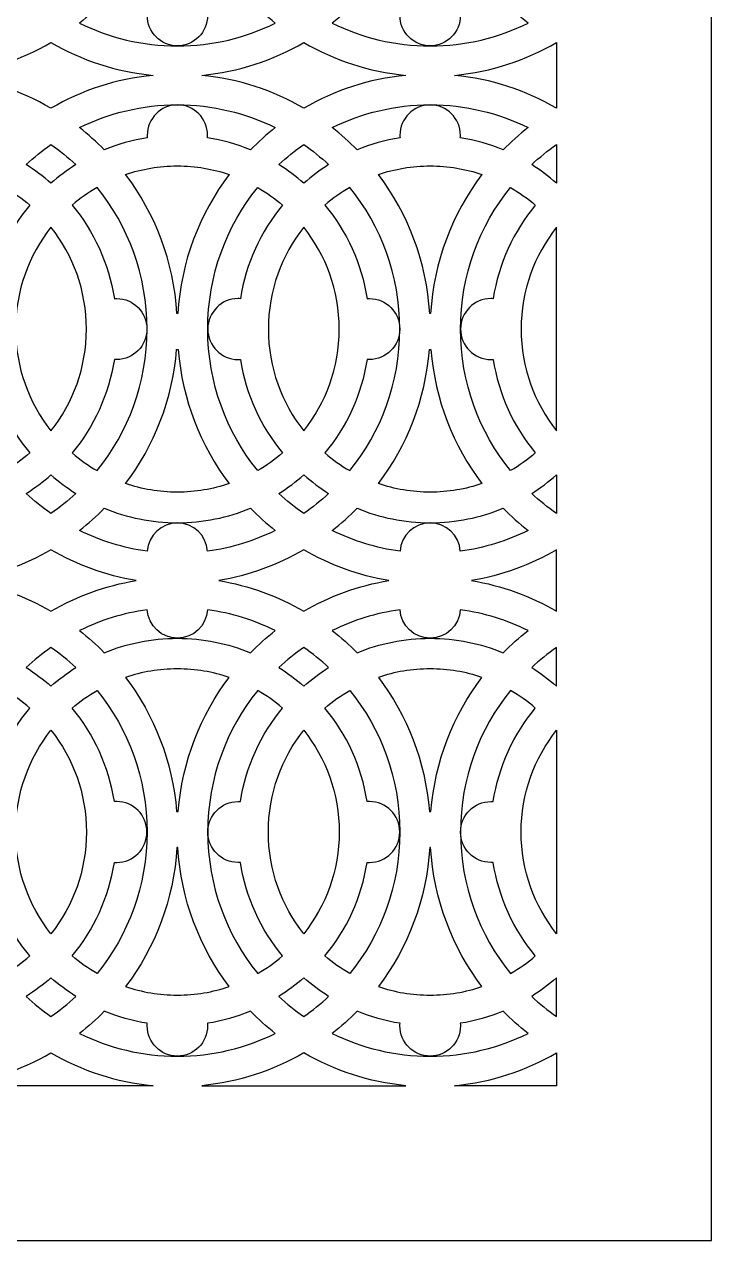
# Model space of a CAD drawing. Header units: millimetres. Extents: x -502 to 498, y -458 to 444.
# Drawn here: x 231.9 to 497.8, y -458.5 to 12.4 of the extents above; entities that cross this region are included whole.
import ezdxf

# ---------------------------------------------------------------- set-up
doc = ezdxf.new("R2010")
doc.units = ezdxf.units.MM
doc.layers.add('Plan 1', color=7, linetype='Continuous')

msp = doc.modelspace()

# ---------------------------------------------------------------- linework, layer by layer
at = {"layer": 'Plan 1', "color": 17}
for points, knots in [([(-502.22, 443.75), (-502.22, 443.75), (497.78, 443.75), (497.78, 443.75), (497.78, 443.75), (497.78, 443.75), (497.78, -458.47), (497.78, -458.47), (497.78, -458.47), (497.78, -458.47), (-502.22, -458.47), (-502.22, -458.47), (-502.22, -458.47), (-502.22, -458.47), (-502.22, 443.75), (-502.22, 443.75)], [0, 0, 0, 0, 0.2, 0.2, 0.2, 0.2, 0.4, 0.4, 0.4, 0.4, 0.6, 0.6, 0.6, 0.6, 1, 1, 1, 1]), ([(319.37, 21.48), (322.38, 18.41), (325.6, 15.53), (328.99, 12.87), (328.99, 12.87), (317.56, 7.21), (304.7, 4.02), (291.11, 4.02), (291.11, 4.02), (277.52, 4.02), (264.67, 7.21), (253.24, 12.87), (253.24, 12.87), (256.63, 15.53), (259.84, 18.41), (262.85, 21.48), (262.85, 21.48), (268.11, 19.3), (273.68, 17.7), (279.46, 16.78), (279.46, 16.78), (279.44, 16.48), (279.43, 16.17), (279.43, 15.86), (279.43, 15.86), (279.43, 9.35), (284.66, 4.07), (291.11, 4.07), (291.11, 4.07), (297.56, 4.07), (302.8, 9.35), (302.8, 15.86), (302.8, 15.86), (302.8, 16.17), (302.79, 16.48), (302.76, 16.78), (302.76, 16.78), (308.55, 17.7), (314.11, 19.3), (319.37, 21.48)], [0, 0, 0, 0, 0.090909, 0.090909, 0.090909, 0.090909, 0.181818, 0.181818, 0.181818, 0.181818, 0.272727, 0.272727, 0.272727, 0.272727, 0.363636, 0.363636, 0.363636, 0.363636, 0.454545, 0.454545, 0.454545, 0.454545, 0.545455, 0.545455, 0.545455, 0.545455, 0.636364, 0.636364, 0.636364, 0.636364, 0.727273, 0.727273, 0.727273, 0.727273, 0.818182, 0.818182, 0.818182, 0.818182, 1, 1, 1, 1]), ([(417.15, 21.48), (420.16, 18.41), (423.37, 15.53), (426.76, 12.87), (426.76, 12.87), (415.33, 7.21), (402.48, 4.02), (388.89, 4.02), (388.89, 4.02), (375.3, 4.02), (362.44, 7.21), (351.01, 12.87), (351.01, 12.87), (354.41, 15.53), (357.62, 18.41), (360.63, 21.48), (360.63, 21.48), (365.89, 19.3), (371.45, 17.7), (377.24, 16.78), (377.24, 16.78), (377.22, 16.48), (377.2, 16.17), (377.2, 15.86), (377.2, 15.86), (377.2, 9.35), (382.44, 4.07), (388.89, 4.07), (388.89, 4.07), (395.34, 4.07), (400.58, 9.35), (400.58, 15.86), (400.58, 15.86), (400.58, 16.17), (400.56, 16.48), (400.54, 16.78), (400.54, 16.78), (406.32, 17.7), (411.89, 19.3), (417.15, 21.48)], [0, 0, 0, 0, 0.090909, 0.090909, 0.090909, 0.090909, 0.181818, 0.181818, 0.181818, 0.181818, 0.272727, 0.272727, 0.272727, 0.272727, 0.363636, 0.363636, 0.363636, 0.363636, 0.454545, 0.454545, 0.454545, 0.454545, 0.545455, 0.545455, 0.545455, 0.545455, 0.636364, 0.636364, 0.636364, 0.636364, 0.727273, 0.727273, 0.727273, 0.727273, 0.818182, 0.818182, 0.818182, 0.818182, 1, 1, 1, 1]), ([(202.76, -7.36), (217.03, -8.74), (230.41, -13.22), (242.22, -20.11), (242.22, -20.11), (254.04, -13.22), (267.41, -8.74), (281.68, -7.36), (281.68, -7.36), (267.41, -5.98), (254.04, -1.51), (242.22, 5.39), (242.22, 5.39), (230.41, -1.51), (217.03, -5.98), (202.76, -7.36)], [0, 0, 0, 0, 0.2, 0.2, 0.2, 0.2, 0.4, 0.4, 0.4, 0.4, 0.6, 0.6, 0.6, 0.6, 1, 1, 1, 1]), ([(300.54, -7.36), (314.81, -8.74), (328.19, -13.22), (340, -20.11), (340, -20.11), (351.81, -13.22), (365.19, -8.74), (379.46, -7.36), (379.46, -7.36), (365.19, -5.98), (351.81, -1.51), (340, 5.39), (340, 5.39), (328.19, -1.51), (314.81, -5.98), (300.54, -7.36)], [0, 0, 0, 0, 0.2, 0.2, 0.2, 0.2, 0.4, 0.4, 0.4, 0.4, 0.6, 0.6, 0.6, 0.6, 1, 1, 1, 1]), ([(398.32, -7.36), (412.59, -8.74), (425.96, -13.22), (437.78, -20.11), (437.78, -20.11), (437.78, -20.11), (437.78, 5.39), (437.78, 5.39), (437.78, 5.39), (425.96, -1.51), (412.59, -5.98), (398.32, -7.36)], [0, 0, 0, 0, 0.25, 0.25, 0.25, 0.25, 0.5, 0.5, 0.5, 0.5, 1, 1, 1, 1]), ([(319.37, -36.21), (322.38, -33.13), (325.6, -30.25), (328.99, -27.6), (328.99, -27.6), (317.56, -21.93), (304.7, -18.75), (291.11, -18.75), (291.11, -18.75), (277.52, -18.75), (264.67, -21.93), (253.24, -27.6), (253.24, -27.6), (256.63, -30.25), (259.84, -33.13), (262.85, -36.21), (262.85, -36.21), (268.11, -34.02), (273.68, -32.43), (279.46, -31.51), (279.46, -31.51), (279.44, -31.2), (279.43, -30.9), (279.43, -30.59), (279.43, -30.59), (279.43, -24.08), (284.66, -18.8), (291.11, -18.8), (291.11, -18.8), (297.56, -18.8), (302.8, -24.08), (302.8, -30.59), (302.8, -30.59), (302.8, -30.9), (302.79, -31.2), (302.76, -31.51), (302.76, -31.51), (308.55, -32.43), (314.11, -34.02), (319.37, -36.21)], [0, 0, 0, 0, 0.090909, 0.090909, 0.090909, 0.090909, 0.181818, 0.181818, 0.181818, 0.181818, 0.272727, 0.272727, 0.272727, 0.272727, 0.363636, 0.363636, 0.363636, 0.363636, 0.454545, 0.454545, 0.454545, 0.454545, 0.545455, 0.545455, 0.545455, 0.545455, 0.636364, 0.636364, 0.636364, 0.636364, 0.727273, 0.727273, 0.727273, 0.727273, 0.818182, 0.818182, 0.818182, 0.818182, 1, 1, 1, 1]), ([(417.15, -36.21), (420.16, -33.13), (423.37, -30.25), (426.76, -27.6), (426.76, -27.6), (415.33, -21.93), (402.48, -18.75), (388.89, -18.75), (388.89, -18.75), (375.3, -18.75), (362.44, -21.93), (351.01, -27.6), (351.01, -27.6), (354.41, -30.25), (357.62, -33.13), (360.63, -36.21), (360.63, -36.21), (365.89, -34.02), (371.45, -32.43), (377.24, -31.51), (377.24, -31.51), (377.22, -31.2), (377.2, -30.9), (377.2, -30.59), (377.2, -30.59), (377.2, -24.08), (382.44, -18.8), (388.89, -18.8), (388.89, -18.8), (395.34, -18.8), (400.58, -24.08), (400.58, -30.59), (400.58, -30.59), (400.58, -30.9), (400.56, -31.2), (400.54, -31.51), (400.54, -31.51), (406.32, -32.43), (411.89, -34.02), (417.15, -36.21)], [0, 0, 0, 0, 0.090909, 0.090909, 0.090909, 0.090909, 0.181818, 0.181818, 0.181818, 0.181818, 0.272727, 0.272727, 0.272727, 0.272727, 0.363636, 0.363636, 0.363636, 0.363636, 0.454545, 0.454545, 0.454545, 0.454545, 0.545455, 0.545455, 0.545455, 0.545455, 0.636364, 0.636364, 0.636364, 0.636364, 0.727273, 0.727273, 0.727273, 0.727273, 0.818182, 0.818182, 0.818182, 0.818182, 1, 1, 1, 1]), ([(242.22, -34.13), (238.83, -36.49), (235.62, -39.1), (232.61, -41.91), (232.61, -41.91), (236.01, -44.05), (239.22, -46.46), (242.22, -49.11), (242.22, -49.11), (245.22, -46.46), (248.44, -44.05), (251.83, -41.91), (251.83, -41.91), (248.82, -39.1), (245.61, -36.49), (242.22, -34.13)], [0, 0, 0, 0, 0.2, 0.2, 0.2, 0.2, 0.4, 0.4, 0.4, 0.4, 0.6, 0.6, 0.6, 0.6, 1, 1, 1, 1]), ([(340, -34.13), (336.61, -36.49), (333.4, -39.1), (330.39, -41.91), (330.39, -41.91), (333.79, -44.05), (337, -46.46), (340, -49.11), (340, -49.11), (343, -46.46), (346.21, -44.05), (349.61, -41.91), (349.61, -41.91), (346.6, -39.1), (343.39, -36.49), (340, -34.13)], [0, 0, 0, 0, 0.2, 0.2, 0.2, 0.2, 0.4, 0.4, 0.4, 0.4, 0.6, 0.6, 0.6, 0.6, 1, 1, 1, 1]), ([(437.78, -34.13), (434.39, -36.49), (431.18, -39.1), (428.17, -41.91), (428.17, -41.91), (431.56, -44.05), (434.78, -46.46), (437.78, -49.11), (437.78, -49.11), (437.78, -49.11), (437.78, -34.13), (437.78, -34.13)], [0, 0, 0, 0, 0.25, 0.25, 0.25, 0.25, 0.5, 0.5, 0.5, 0.5, 1, 1, 1, 1]), ([(291.29, -99.6), (292.48, -79.41), (299.7, -60.85), (311.15, -45.74), (311.15, -45.74), (304.86, -43.59), (298.12, -42.43), (291.11, -42.43), (291.11, -42.43), (284.1, -42.43), (277.36, -43.59), (271.07, -45.73), (271.07, -45.73), (282.52, -60.85), (289.74, -79.41), (290.93, -99.6), (290.93, -99.6), (290.93, -99.6), (291.29, -99.6), (291.29, -99.6)], [0, 0, 0, 0, 0.166667, 0.166667, 0.166667, 0.166667, 0.333333, 0.333333, 0.333333, 0.333333, 0.5, 0.5, 0.5, 0.5, 0.666667, 0.666667, 0.666667, 0.666667, 1, 1, 1, 1]), ([(389.07, -99.6), (390.26, -79.41), (397.48, -60.85), (408.93, -45.74), (408.93, -45.74), (402.64, -43.59), (395.9, -42.43), (388.89, -42.43), (388.89, -42.43), (381.88, -42.43), (375.14, -43.59), (368.85, -45.73), (368.85, -45.73), (380.3, -60.85), (387.52, -79.41), (388.71, -99.6), (388.71, -99.6), (388.71, -99.6), (389.07, -99.6), (389.07, -99.6)], [0, 0, 0, 0, 0.166667, 0.166667, 0.166667, 0.166667, 0.333333, 0.333333, 0.333333, 0.333333, 0.5, 0.5, 0.5, 0.5, 0.666667, 0.666667, 0.666667, 0.666667, 1, 1, 1, 1]), ([(224.4, -50.75), (212.31, -65.69), (205.07, -84.78), (205.07, -105.57), (205.07, -105.57), (205.07, -126.36), (212.32, -145.44), (224.4, -160.39), (224.4, -160.39), (227.82, -158.41), (231.04, -156.11), (234.01, -153.54), (234.01, -153.54), (225.62, -143.39), (219.84, -130.97), (217.71, -117.32), (217.71, -117.32), (217.41, -117.35), (217.11, -117.36), (216.8, -117.36), (216.8, -117.36), (210.35, -117.36), (205.11, -112.08), (205.11, -105.57), (205.11, -105.57), (205.11, -99.06), (210.35, -93.78), (216.8, -93.78), (216.8, -93.78), (217.11, -93.78), (217.41, -93.79), (217.71, -93.81), (217.71, -93.81), (219.84, -80.17), (225.62, -67.74), (234.01, -57.59), (234.01, -57.59), (231.04, -55.02), (227.82, -52.72), (224.4, -50.75)], [0, 0, 0, 0, 0.090909, 0.090909, 0.090909, 0.090909, 0.181818, 0.181818, 0.181818, 0.181818, 0.272727, 0.272727, 0.272727, 0.272727, 0.363636, 0.363636, 0.363636, 0.363636, 0.454545, 0.454545, 0.454545, 0.454545, 0.545455, 0.545455, 0.545455, 0.545455, 0.636364, 0.636364, 0.636364, 0.636364, 0.727273, 0.727273, 0.727273, 0.727273, 0.818182, 0.818182, 0.818182, 0.818182, 1, 1, 1, 1]), ([(260.05, -160.39), (256.63, -158.41), (253.41, -156.11), (250.43, -153.54), (250.43, -153.54), (258.82, -143.39), (264.6, -130.97), (266.73, -117.32), (266.73, -117.32), (267.03, -117.35), (267.34, -117.36), (267.65, -117.36), (267.65, -117.36), (274.1, -117.36), (279.33, -112.08), (279.33, -105.57), (279.33, -105.57), (279.33, -99.06), (274.1, -93.78), (267.65, -93.78), (267.65, -93.78), (267.34, -93.78), (267.03, -93.79), (266.73, -93.81), (266.73, -93.81), (264.6, -80.17), (258.82, -67.75), (250.43, -57.59), (250.43, -57.59), (253.41, -55.02), (256.63, -52.73), (260.05, -50.75), (260.05, -50.75), (272.13, -65.69), (279.38, -84.78), (279.38, -105.57), (279.38, -105.57), (279.38, -126.36), (272.13, -145.44), (260.05, -160.39)], [0, 0, 0, 0, 0.090909, 0.090909, 0.090909, 0.090909, 0.181818, 0.181818, 0.181818, 0.181818, 0.272727, 0.272727, 0.272727, 0.272727, 0.363636, 0.363636, 0.363636, 0.363636, 0.454545, 0.454545, 0.454545, 0.454545, 0.545455, 0.545455, 0.545455, 0.545455, 0.636364, 0.636364, 0.636364, 0.636364, 0.727273, 0.727273, 0.727273, 0.727273, 0.818182, 0.818182, 0.818182, 0.818182, 1, 1, 1, 1]), ([(322.18, -50.75), (310.09, -65.69), (302.85, -84.78), (302.85, -105.57), (302.85, -105.57), (302.85, -126.36), (310.09, -145.44), (322.18, -160.39), (322.18, -160.39), (325.6, -158.41), (328.81, -156.11), (331.79, -153.54), (331.79, -153.54), (323.4, -143.39), (317.62, -130.97), (315.49, -117.32), (315.49, -117.32), (315.19, -117.35), (314.89, -117.36), (314.58, -117.36), (314.58, -117.36), (308.13, -117.36), (302.89, -112.08), (302.89, -105.57), (302.89, -105.57), (302.89, -99.06), (308.13, -93.78), (314.58, -93.78), (314.58, -93.78), (314.89, -93.78), (315.19, -93.79), (315.49, -93.81), (315.49, -93.81), (317.62, -80.17), (323.4, -67.74), (331.79, -57.59), (331.79, -57.59), (328.81, -55.02), (325.6, -52.72), (322.18, -50.75)], [0, 0, 0, 0, 0.090909, 0.090909, 0.090909, 0.090909, 0.181818, 0.181818, 0.181818, 0.181818, 0.272727, 0.272727, 0.272727, 0.272727, 0.363636, 0.363636, 0.363636, 0.363636, 0.454545, 0.454545, 0.454545, 0.454545, 0.545455, 0.545455, 0.545455, 0.545455, 0.636364, 0.636364, 0.636364, 0.636364, 0.727273, 0.727273, 0.727273, 0.727273, 0.818182, 0.818182, 0.818182, 0.818182, 1, 1, 1, 1]), ([(357.82, -160.39), (354.4, -158.41), (351.19, -156.11), (348.21, -153.54), (348.21, -153.54), (356.6, -143.39), (362.38, -130.97), (364.51, -117.32), (364.51, -117.32), (364.81, -117.35), (365.12, -117.36), (365.42, -117.36), (365.42, -117.36), (371.88, -117.36), (377.11, -112.08), (377.11, -105.57), (377.11, -105.57), (377.11, -99.06), (371.88, -93.78), (365.42, -93.78), (365.42, -93.78), (365.12, -93.78), (364.81, -93.79), (364.51, -93.81), (364.51, -93.81), (362.38, -80.17), (356.6, -67.75), (348.21, -57.59), (348.21, -57.59), (351.19, -55.02), (354.4, -52.73), (357.82, -50.75), (357.82, -50.75), (369.91, -65.69), (377.16, -84.78), (377.16, -105.57), (377.16, -105.57), (377.16, -126.36), (369.91, -145.44), (357.82, -160.39)], [0, 0, 0, 0, 0.090909, 0.090909, 0.090909, 0.090909, 0.181818, 0.181818, 0.181818, 0.181818, 0.272727, 0.272727, 0.272727, 0.272727, 0.363636, 0.363636, 0.363636, 0.363636, 0.454545, 0.454545, 0.454545, 0.454545, 0.545455, 0.545455, 0.545455, 0.545455, 0.636364, 0.636364, 0.636364, 0.636364, 0.727273, 0.727273, 0.727273, 0.727273, 0.818182, 0.818182, 0.818182, 0.818182, 1, 1, 1, 1]), ([(419.95, -50.75), (407.87, -65.69), (400.62, -84.78), (400.62, -105.57), (400.62, -105.57), (400.62, -126.36), (407.87, -145.44), (419.95, -160.39), (419.95, -160.39), (423.38, -158.41), (426.59, -156.11), (429.57, -153.54), (429.57, -153.54), (421.18, -143.39), (415.4, -130.97), (413.27, -117.32), (413.27, -117.32), (412.97, -117.35), (412.66, -117.36), (412.36, -117.36), (412.36, -117.36), (405.9, -117.36), (400.67, -112.08), (400.67, -105.57), (400.67, -105.57), (400.67, -99.06), (405.9, -93.78), (412.36, -93.78), (412.36, -93.78), (412.66, -93.78), (412.97, -93.79), (413.27, -93.81), (413.27, -93.81), (415.4, -80.17), (421.18, -67.74), (429.57, -57.59), (429.57, -57.59), (426.59, -55.02), (423.37, -52.72), (419.95, -50.75)], [0, 0, 0, 0, 0.090909, 0.090909, 0.090909, 0.090909, 0.181818, 0.181818, 0.181818, 0.181818, 0.272727, 0.272727, 0.272727, 0.272727, 0.363636, 0.363636, 0.363636, 0.363636, 0.454545, 0.454545, 0.454545, 0.454545, 0.545455, 0.545455, 0.545455, 0.545455, 0.636364, 0.636364, 0.636364, 0.636364, 0.727273, 0.727273, 0.727273, 0.727273, 0.818182, 0.818182, 0.818182, 0.818182, 1, 1, 1, 1]), ([(242.22, -144.98), (233.66, -134.17), (228.53, -120.47), (228.53, -105.57), (228.53, -105.57), (228.53, -90.66), (233.66, -76.96), (242.22, -66.16), (242.22, -66.16), (250.79, -76.96), (255.91, -90.66), (255.91, -105.57), (255.91, -105.57), (255.91, -120.47), (250.79, -134.17), (242.22, -144.98)], [0, 0, 0, 0, 0.2, 0.2, 0.2, 0.2, 0.4, 0.4, 0.4, 0.4, 0.6, 0.6, 0.6, 0.6, 1, 1, 1, 1]), ([(340, -144.98), (331.44, -134.17), (326.31, -120.47), (326.31, -105.57), (326.31, -105.57), (326.31, -90.66), (331.44, -76.96), (340, -66.16), (340, -66.16), (348.56, -76.96), (353.69, -90.66), (353.69, -105.57), (353.69, -105.57), (353.69, -120.47), (348.56, -134.17), (340, -144.98)], [0, 0, 0, 0, 0.2, 0.2, 0.2, 0.2, 0.4, 0.4, 0.4, 0.4, 0.6, 0.6, 0.6, 0.6, 1, 1, 1, 1]), ([(437.78, -144.98), (429.21, -134.17), (424.09, -120.47), (424.09, -105.57), (424.09, -105.57), (424.09, -90.66), (429.21, -76.96), (437.78, -66.16), (437.78, -66.16), (437.78, -66.16), (437.78, -144.98), (437.78, -144.98)], [0, 0, 0, 0, 0.25, 0.25, 0.25, 0.25, 0.5, 0.5, 0.5, 0.5, 1, 1, 1, 1]), ([(311.15, -165.4), (300.08, -150.78), (292.96, -132.94), (291.43, -113.52), (291.43, -113.52), (291.43, -113.52), (290.8, -113.52), (290.8, -113.52), (290.8, -113.52), (289.26, -132.94), (282.14, -150.78), (271.07, -165.4), (271.07, -165.4), (277.36, -167.55), (284.1, -168.71), (291.11, -168.71), (291.11, -168.71), (298.12, -168.71), (304.86, -167.55), (311.15, -165.4)], [0, 0, 0, 0, 0.166667, 0.166667, 0.166667, 0.166667, 0.333333, 0.333333, 0.333333, 0.333333, 0.5, 0.5, 0.5, 0.5, 0.666667, 0.666667, 0.666667, 0.666667, 1, 1, 1, 1]), ([(408.93, -165.4), (397.86, -150.78), (390.74, -132.94), (389.2, -113.52), (389.2, -113.52), (389.2, -113.52), (388.57, -113.52), (388.57, -113.52), (388.57, -113.52), (387.04, -132.94), (379.92, -150.78), (368.85, -165.4), (368.85, -165.4), (375.14, -167.55), (381.88, -168.71), (388.89, -168.71), (388.89, -168.71), (395.9, -168.71), (402.64, -167.55), (408.93, -165.4)], [0, 0, 0, 0, 0.166667, 0.166667, 0.166667, 0.166667, 0.333333, 0.333333, 0.333333, 0.333333, 0.5, 0.5, 0.5, 0.5, 0.666667, 0.666667, 0.666667, 0.666667, 1, 1, 1, 1]), ([(232.62, -169.22), (235.63, -172.04), (238.84, -174.65), (242.22, -177.01), (242.22, -177.01), (245.61, -174.65), (248.82, -172.04), (251.83, -169.22), (251.83, -169.22), (248.43, -167.08), (245.22, -164.67), (242.22, -162.03), (242.22, -162.03), (239.22, -164.67), (236.01, -167.08), (232.62, -169.22)], [0, 0, 0, 0, 0.2, 0.2, 0.2, 0.2, 0.4, 0.4, 0.4, 0.4, 0.6, 0.6, 0.6, 0.6, 1, 1, 1, 1]), ([(330.39, -169.22), (333.4, -172.04), (336.61, -174.64), (340, -177.01), (340, -177.01), (343.39, -174.65), (346.6, -172.04), (349.61, -169.22), (349.61, -169.22), (346.21, -167.08), (343, -164.67), (340, -162.03), (340, -162.03), (337, -164.67), (333.79, -167.08), (330.39, -169.22)], [0, 0, 0, 0, 0.2, 0.2, 0.2, 0.2, 0.4, 0.4, 0.4, 0.4, 0.6, 0.6, 0.6, 0.6, 1, 1, 1, 1]), ([(428.17, -169.22), (431.18, -172.04), (434.39, -174.65), (437.78, -177.01), (437.78, -177.01), (437.78, -177.01), (437.78, -162.03), (437.78, -162.03), (437.78, -162.03), (434.78, -164.67), (431.57, -167.08), (428.17, -169.22)], [0, 0, 0, 0, 0.25, 0.25, 0.25, 0.25, 0.5, 0.5, 0.5, 0.5, 1, 1, 1, 1]), ([(328.98, -183.54), (325.59, -180.88), (322.38, -178.01), (319.37, -174.93), (319.37, -174.93), (310.66, -178.55), (301.12, -180.55), (291.11, -180.55), (291.11, -180.55), (281.11, -180.55), (271.57, -178.55), (262.85, -174.93), (262.85, -174.93), (259.84, -178.01), (256.63, -180.88), (253.24, -183.54), (253.24, -183.54), (261.34, -187.55), (270.16, -190.32), (279.45, -191.59), (279.45, -191.59), (279.86, -185.45), (284.93, -180.6), (291.11, -180.6), (291.11, -180.6), (297.3, -180.6), (302.36, -185.45), (302.77, -191.59), (302.77, -191.59), (312.06, -190.32), (320.88, -187.55), (328.98, -183.54)], [0, 0, 0, 0, 0.111111, 0.111111, 0.111111, 0.111111, 0.222222, 0.222222, 0.222222, 0.222222, 0.333333, 0.333333, 0.333333, 0.333333, 0.444444, 0.444444, 0.444444, 0.444444, 0.555556, 0.555556, 0.555556, 0.555556, 0.666667, 0.666667, 0.666667, 0.666667, 0.777778, 0.777778, 0.777778, 0.777778, 1, 1, 1, 1]), ([(426.76, -183.54), (423.37, -180.88), (420.16, -178.01), (417.15, -174.93), (417.15, -174.93), (408.44, -178.55), (398.89, -180.55), (388.89, -180.55), (388.89, -180.55), (378.89, -180.55), (369.34, -178.55), (360.63, -174.93), (360.63, -174.93), (357.62, -178.01), (354.41, -180.88), (351.02, -183.54), (351.02, -183.54), (359.12, -187.55), (367.94, -190.32), (377.23, -191.59), (377.23, -191.59), (377.64, -185.45), (382.7, -180.6), (388.89, -180.6), (388.89, -180.6), (395.08, -180.6), (400.14, -185.45), (400.55, -191.59), (400.55, -191.59), (409.84, -190.32), (418.66, -187.55), (426.76, -183.54)], [0, 0, 0, 0, 0.111111, 0.111111, 0.111111, 0.111111, 0.222222, 0.222222, 0.222222, 0.222222, 0.333333, 0.333333, 0.333333, 0.333333, 0.444444, 0.444444, 0.444444, 0.444444, 0.555556, 0.555556, 0.555556, 0.555556, 0.666667, 0.666667, 0.666667, 0.666667, 0.777778, 0.777778, 0.777778, 0.777778, 1, 1, 1, 1]), ([(275.15, -202.92), (263.32, -204.88), (252.21, -208.98), (242.22, -214.81), (242.22, -214.81), (232.23, -208.98), (221.12, -204.88), (209.3, -202.92), (209.3, -202.92), (221.12, -200.96), (232.23, -196.86), (242.22, -191.02), (242.22, -191.02), (252.21, -196.86), (263.32, -200.96), (275.15, -202.92)], [0, 0, 0, 0, 0.2, 0.2, 0.2, 0.2, 0.4, 0.4, 0.4, 0.4, 0.6, 0.6, 0.6, 0.6, 1, 1, 1, 1]), ([(372.92, -202.92), (361.1, -204.88), (349.99, -208.98), (340, -214.81), (340, -214.81), (330.01, -208.98), (318.9, -204.88), (307.08, -202.92), (307.08, -202.92), (318.9, -200.96), (330.01, -196.86), (340, -191.02), (340, -191.02), (349.99, -196.86), (361.1, -200.96), (372.92, -202.92)], [0, 0, 0, 0, 0.2, 0.2, 0.2, 0.2, 0.4, 0.4, 0.4, 0.4, 0.6, 0.6, 0.6, 0.6, 1, 1, 1, 1]), ([(437.78, -214.81), (427.79, -208.98), (416.68, -204.88), (404.85, -202.92), (404.85, -202.92), (416.68, -200.96), (427.79, -196.86), (437.78, -191.02), (437.78, -191.02), (437.78, -191.02), (437.78, -214.81), (437.78, -214.81)], [0, 0, 0, 0, 0.25, 0.25, 0.25, 0.25, 0.5, 0.5, 0.5, 0.5, 1, 1, 1, 1]), ([(328.98, -222.3), (325.59, -224.96), (322.38, -227.83), (319.37, -230.9), (319.37, -230.9), (310.66, -227.28), (301.12, -225.28), (291.11, -225.28), (291.11, -225.28), (281.11, -225.28), (271.57, -227.28), (262.85, -230.9), (262.85, -230.9), (259.84, -227.83), (256.63, -224.95), (253.24, -222.3), (253.24, -222.3), (261.34, -218.28), (270.16, -215.51), (279.45, -214.24), (279.45, -214.24), (279.86, -220.38), (284.93, -225.24), (291.11, -225.24), (291.11, -225.24), (297.3, -225.24), (302.36, -220.38), (302.77, -214.24), (302.77, -214.24), (312.06, -215.51), (320.88, -218.28), (328.98, -222.3)], [0, 0, 0, 0, 0.111111, 0.111111, 0.111111, 0.111111, 0.222222, 0.222222, 0.222222, 0.222222, 0.333333, 0.333333, 0.333333, 0.333333, 0.444444, 0.444444, 0.444444, 0.444444, 0.555556, 0.555556, 0.555556, 0.555556, 0.666667, 0.666667, 0.666667, 0.666667, 0.777778, 0.777778, 0.777778, 0.777778, 1, 1, 1, 1]), ([(426.76, -222.3), (423.37, -224.96), (420.16, -227.83), (417.15, -230.9), (417.15, -230.9), (408.44, -227.28), (398.89, -225.28), (388.89, -225.28), (388.89, -225.28), (378.89, -225.28), (369.34, -227.28), (360.63, -230.9), (360.63, -230.9), (357.62, -227.83), (354.41, -224.95), (351.02, -222.3), (351.02, -222.3), (359.12, -218.28), (367.94, -215.51), (377.23, -214.24), (377.23, -214.24), (377.64, -220.38), (382.7, -225.24), (388.89, -225.24), (388.89, -225.24), (395.08, -225.24), (400.14, -220.38), (400.55, -214.24), (400.55, -214.24), (409.84, -215.51), (418.66, -218.28), (426.76, -222.3)], [0, 0, 0, 0, 0.111111, 0.111111, 0.111111, 0.111111, 0.222222, 0.222222, 0.222222, 0.222222, 0.333333, 0.333333, 0.333333, 0.333333, 0.444444, 0.444444, 0.444444, 0.444444, 0.555556, 0.555556, 0.555556, 0.555556, 0.666667, 0.666667, 0.666667, 0.666667, 0.777778, 0.777778, 0.777778, 0.777778, 1, 1, 1, 1]), ([(232.62, -236.61), (235.63, -233.79), (238.84, -231.19), (242.22, -228.83), (242.22, -228.83), (245.61, -231.19), (248.82, -233.79), (251.83, -236.61), (251.83, -236.61), (248.43, -238.75), (245.22, -241.16), (242.22, -243.81), (242.22, -243.81), (239.22, -241.16), (236.01, -238.75), (232.62, -236.61)], [0, 0, 0, 0, 0.2, 0.2, 0.2, 0.2, 0.4, 0.4, 0.4, 0.4, 0.6, 0.6, 0.6, 0.6, 1, 1, 1, 1]), ([(330.39, -236.61), (333.4, -233.79), (336.61, -231.19), (340, -228.83), (340, -228.83), (343.39, -231.19), (346.6, -233.79), (349.61, -236.61), (349.61, -236.61), (346.21, -238.75), (343, -241.16), (340, -243.81), (340, -243.81), (337, -241.16), (333.79, -238.75), (330.39, -236.61)], [0, 0, 0, 0, 0.2, 0.2, 0.2, 0.2, 0.4, 0.4, 0.4, 0.4, 0.6, 0.6, 0.6, 0.6, 1, 1, 1, 1]), ([(428.17, -236.61), (431.18, -233.79), (434.39, -231.19), (437.78, -228.83), (437.78, -228.83), (437.78, -228.83), (437.78, -243.81), (437.78, -243.81), (437.78, -243.81), (434.78, -241.16), (431.57, -238.75), (428.17, -236.61)], [0, 0, 0, 0, 0.25, 0.25, 0.25, 0.25, 0.5, 0.5, 0.5, 0.5, 1, 1, 1, 1]), ([(311.15, -240.43), (300.08, -255.06), (292.96, -272.89), (291.43, -292.31), (291.43, -292.31), (291.43, -292.31), (290.8, -292.31), (290.8, -292.31), (290.8, -292.31), (289.26, -272.89), (282.14, -255.06), (271.07, -240.43), (271.07, -240.43), (277.36, -238.29), (284.1, -237.12), (291.11, -237.12), (291.11, -237.12), (298.12, -237.12), (304.86, -238.29), (311.15, -240.43)], [0, 0, 0, 0, 0.166667, 0.166667, 0.166667, 0.166667, 0.333333, 0.333333, 0.333333, 0.333333, 0.5, 0.5, 0.5, 0.5, 0.666667, 0.666667, 0.666667, 0.666667, 1, 1, 1, 1]), ([(408.93, -240.43), (397.86, -255.06), (390.74, -272.89), (389.2, -292.31), (389.2, -292.31), (389.2, -292.31), (388.57, -292.31), (388.57, -292.31), (388.57, -292.31), (387.04, -272.89), (379.92, -255.06), (368.85, -240.43), (368.85, -240.43), (375.14, -238.29), (381.88, -237.12), (388.89, -237.12), (388.89, -237.12), (395.9, -237.12), (402.64, -238.29), (408.93, -240.43)], [0, 0, 0, 0, 0.166667, 0.166667, 0.166667, 0.166667, 0.333333, 0.333333, 0.333333, 0.333333, 0.5, 0.5, 0.5, 0.5, 0.666667, 0.666667, 0.666667, 0.666667, 1, 1, 1, 1]), ([(224.4, -355.09), (212.31, -340.14), (205.07, -321.06), (205.07, -300.27), (205.07, -300.27), (205.07, -279.48), (212.32, -260.39), (224.4, -245.45), (224.4, -245.45), (227.82, -247.42), (231.04, -249.72), (234.01, -252.29), (234.01, -252.29), (225.62, -262.44), (219.84, -274.87), (217.71, -288.51), (217.71, -288.51), (217.41, -288.49), (217.11, -288.48), (216.8, -288.48), (216.8, -288.48), (210.35, -288.48), (205.11, -293.76), (205.11, -300.27), (205.11, -300.27), (205.11, -306.78), (210.35, -312.06), (216.8, -312.06), (216.8, -312.06), (217.11, -312.06), (217.41, -312.05), (217.71, -312.02), (217.71, -312.02), (219.84, -325.67), (225.62, -338.09), (234.01, -348.24), (234.01, -348.24), (231.04, -350.81), (227.82, -353.11), (224.4, -355.09)], [0, 0, 0, 0, 0.090909, 0.090909, 0.090909, 0.090909, 0.181818, 0.181818, 0.181818, 0.181818, 0.272727, 0.272727, 0.272727, 0.272727, 0.363636, 0.363636, 0.363636, 0.363636, 0.454545, 0.454545, 0.454545, 0.454545, 0.545455, 0.545455, 0.545455, 0.545455, 0.636364, 0.636364, 0.636364, 0.636364, 0.727273, 0.727273, 0.727273, 0.727273, 0.818182, 0.818182, 0.818182, 0.818182, 1, 1, 1, 1]), ([(260.05, -245.45), (256.63, -247.43), (253.41, -249.72), (250.43, -252.29), (250.43, -252.29), (258.82, -262.44), (264.6, -274.87), (266.73, -288.51), (266.73, -288.51), (267.03, -288.49), (267.34, -288.48), (267.65, -288.48), (267.65, -288.48), (274.1, -288.48), (279.33, -293.76), (279.33, -300.27), (279.33, -300.27), (279.33, -306.78), (274.1, -312.06), (267.65, -312.06), (267.65, -312.06), (267.34, -312.06), (267.03, -312.05), (266.73, -312.02), (266.73, -312.02), (264.6, -325.67), (258.82, -338.09), (250.43, -348.24), (250.43, -348.24), (253.41, -350.81), (256.63, -353.11), (260.05, -355.09), (260.05, -355.09), (272.13, -340.14), (279.38, -321.06), (279.38, -300.27), (279.38, -300.27), (279.38, -279.48), (272.13, -260.39), (260.05, -245.45)], [0, 0, 0, 0, 0.090909, 0.090909, 0.090909, 0.090909, 0.181818, 0.181818, 0.181818, 0.181818, 0.272727, 0.272727, 0.272727, 0.272727, 0.363636, 0.363636, 0.363636, 0.363636, 0.454545, 0.454545, 0.454545, 0.454545, 0.545455, 0.545455, 0.545455, 0.545455, 0.636364, 0.636364, 0.636364, 0.636364, 0.727273, 0.727273, 0.727273, 0.727273, 0.818182, 0.818182, 0.818182, 0.818182, 1, 1, 1, 1]), ([(322.18, -355.09), (310.09, -340.14), (302.85, -321.06), (302.85, -300.27), (302.85, -300.27), (302.85, -279.48), (310.09, -260.39), (322.18, -245.45), (322.18, -245.45), (325.6, -247.42), (328.81, -249.72), (331.79, -252.29), (331.79, -252.29), (323.4, -262.44), (317.62, -274.87), (315.49, -288.51), (315.49, -288.51), (315.19, -288.49), (314.89, -288.48), (314.58, -288.48), (314.58, -288.48), (308.13, -288.48), (302.89, -293.76), (302.89, -300.27), (302.89, -300.27), (302.89, -306.78), (308.13, -312.06), (314.58, -312.06), (314.58, -312.06), (314.89, -312.06), (315.19, -312.05), (315.49, -312.02), (315.49, -312.02), (317.62, -325.67), (323.4, -338.09), (331.79, -348.24), (331.79, -348.24), (328.81, -350.81), (325.6, -353.11), (322.18, -355.09)], [0, 0, 0, 0, 0.090909, 0.090909, 0.090909, 0.090909, 0.181818, 0.181818, 0.181818, 0.181818, 0.272727, 0.272727, 0.272727, 0.272727, 0.363636, 0.363636, 0.363636, 0.363636, 0.454545, 0.454545, 0.454545, 0.454545, 0.545455, 0.545455, 0.545455, 0.545455, 0.636364, 0.636364, 0.636364, 0.636364, 0.727273, 0.727273, 0.727273, 0.727273, 0.818182, 0.818182, 0.818182, 0.818182, 1, 1, 1, 1]), ([(357.82, -245.45), (354.4, -247.43), (351.19, -249.72), (348.21, -252.29), (348.21, -252.29), (356.6, -262.44), (362.38, -274.87), (364.51, -288.51), (364.51, -288.51), (364.81, -288.49), (365.12, -288.48), (365.42, -288.48), (365.42, -288.48), (371.88, -288.48), (377.11, -293.76), (377.11, -300.27), (377.11, -300.27), (377.11, -306.78), (371.88, -312.06), (365.42, -312.06), (365.42, -312.06), (365.12, -312.06), (364.81, -312.05), (364.51, -312.02), (364.51, -312.02), (362.38, -325.67), (356.6, -338.09), (348.21, -348.24), (348.21, -348.24), (351.19, -350.81), (354.4, -353.11), (357.82, -355.09), (357.82, -355.09), (369.91, -340.14), (377.16, -321.06), (377.16, -300.27), (377.16, -300.27), (377.16, -279.48), (369.91, -260.39), (357.82, -245.45)], [0, 0, 0, 0, 0.090909, 0.090909, 0.090909, 0.090909, 0.181818, 0.181818, 0.181818, 0.181818, 0.272727, 0.272727, 0.272727, 0.272727, 0.363636, 0.363636, 0.363636, 0.363636, 0.454545, 0.454545, 0.454545, 0.454545, 0.545455, 0.545455, 0.545455, 0.545455, 0.636364, 0.636364, 0.636364, 0.636364, 0.727273, 0.727273, 0.727273, 0.727273, 0.818182, 0.818182, 0.818182, 0.818182, 1, 1, 1, 1]), ([(419.95, -355.09), (407.87, -340.14), (400.62, -321.06), (400.62, -300.27), (400.62, -300.27), (400.62, -279.48), (407.87, -260.39), (419.95, -245.45), (419.95, -245.45), (423.38, -247.42), (426.59, -249.72), (429.57, -252.29), (429.57, -252.29), (421.18, -262.44), (415.4, -274.87), (413.27, -288.51), (413.27, -288.51), (412.97, -288.49), (412.66, -288.48), (412.36, -288.48), (412.36, -288.48), (405.9, -288.48), (400.67, -293.76), (400.67, -300.27), (400.67, -300.27), (400.67, -306.78), (405.9, -312.06), (412.36, -312.06), (412.36, -312.06), (412.66, -312.06), (412.97, -312.05), (413.27, -312.02), (413.27, -312.02), (415.4, -325.67), (421.18, -338.09), (429.57, -348.24), (429.57, -348.24), (426.59, -350.81), (423.37, -353.11), (419.95, -355.09)], [0, 0, 0, 0, 0.090909, 0.090909, 0.090909, 0.090909, 0.181818, 0.181818, 0.181818, 0.181818, 0.272727, 0.272727, 0.272727, 0.272727, 0.363636, 0.363636, 0.363636, 0.363636, 0.454545, 0.454545, 0.454545, 0.454545, 0.545455, 0.545455, 0.545455, 0.545455, 0.636364, 0.636364, 0.636364, 0.636364, 0.727273, 0.727273, 0.727273, 0.727273, 0.818182, 0.818182, 0.818182, 0.818182, 1, 1, 1, 1]), ([(242.22, -260.86), (233.66, -271.66), (228.53, -285.36), (228.53, -300.27), (228.53, -300.27), (228.53, -315.17), (233.66, -328.87), (242.22, -339.67), (242.22, -339.67), (250.79, -328.87), (255.91, -315.17), (255.91, -300.27), (255.91, -300.27), (255.91, -285.36), (250.79, -271.66), (242.22, -260.86)], [0, 0, 0, 0, 0.2, 0.2, 0.2, 0.2, 0.4, 0.4, 0.4, 0.4, 0.6, 0.6, 0.6, 0.6, 1, 1, 1, 1]), ([(340, -260.86), (331.44, -271.66), (326.31, -285.36), (326.31, -300.27), (326.31, -300.27), (326.31, -315.17), (331.44, -328.87), (340, -339.67), (340, -339.67), (348.56, -328.87), (353.69, -315.17), (353.69, -300.27), (353.69, -300.27), (353.69, -285.36), (348.56, -271.66), (340, -260.86)], [0, 0, 0, 0, 0.2, 0.2, 0.2, 0.2, 0.4, 0.4, 0.4, 0.4, 0.6, 0.6, 0.6, 0.6, 1, 1, 1, 1]), ([(437.78, -260.86), (429.21, -271.66), (424.09, -285.36), (424.09, -300.27), (424.09, -300.27), (424.09, -315.17), (429.21, -328.87), (437.78, -339.67), (437.78, -339.67), (437.78, -339.67), (437.78, -260.86), (437.78, -260.86)], [0, 0, 0, 0, 0.25, 0.25, 0.25, 0.25, 0.5, 0.5, 0.5, 0.5, 1, 1, 1, 1]), ([(291.29, -306.24), (292.48, -326.43), (299.7, -344.98), (311.15, -360.1), (311.15, -360.1), (304.86, -362.25), (298.12, -363.41), (291.11, -363.41), (291.11, -363.41), (284.1, -363.41), (277.36, -362.25), (271.07, -360.1), (271.07, -360.1), (282.52, -344.98), (289.74, -326.43), (290.93, -306.24), (290.93, -306.24), (290.93, -306.24), (291.29, -306.24), (291.29, -306.24)], [0, 0, 0, 0, 0.166667, 0.166667, 0.166667, 0.166667, 0.333333, 0.333333, 0.333333, 0.333333, 0.5, 0.5, 0.5, 0.5, 0.666667, 0.666667, 0.666667, 0.666667, 1, 1, 1, 1]), ([(389.07, -306.24), (390.26, -326.43), (397.48, -344.98), (408.93, -360.1), (408.93, -360.1), (402.64, -362.25), (395.9, -363.41), (388.89, -363.41), (388.89, -363.41), (381.88, -363.41), (375.14, -362.25), (368.85, -360.1), (368.85, -360.1), (380.3, -344.98), (387.52, -326.43), (388.71, -306.24), (388.71, -306.24), (388.71, -306.24), (389.07, -306.24), (389.07, -306.24)], [0, 0, 0, 0, 0.166667, 0.166667, 0.166667, 0.166667, 0.333333, 0.333333, 0.333333, 0.333333, 0.5, 0.5, 0.5, 0.5, 0.666667, 0.666667, 0.666667, 0.666667, 1, 1, 1, 1]), ([(242.22, -371.71), (238.83, -369.34), (235.62, -366.74), (232.61, -363.92), (232.61, -363.92), (236.01, -361.78), (239.22, -359.37), (242.22, -356.72), (242.22, -356.72), (245.22, -359.37), (248.44, -361.78), (251.83, -363.92), (251.83, -363.92), (248.82, -366.74), (245.61, -369.34), (242.22, -371.71)], [0, 0, 0, 0, 0.2, 0.2, 0.2, 0.2, 0.4, 0.4, 0.4, 0.4, 0.6, 0.6, 0.6, 0.6, 1, 1, 1, 1]), ([(340, -371.71), (336.61, -369.34), (333.4, -366.74), (330.39, -363.92), (330.39, -363.92), (333.79, -361.78), (337, -359.37), (340, -356.72), (340, -356.72), (343, -359.37), (346.21, -361.78), (349.61, -363.92), (349.61, -363.92), (346.6, -366.74), (343.39, -369.34), (340, -371.71)], [0, 0, 0, 0, 0.2, 0.2, 0.2, 0.2, 0.4, 0.4, 0.4, 0.4, 0.6, 0.6, 0.6, 0.6, 1, 1, 1, 1]), ([(437.78, -371.71), (434.39, -369.34), (431.18, -366.74), (428.17, -363.92), (428.17, -363.92), (431.56, -361.78), (434.78, -359.37), (437.78, -356.72), (437.78, -356.72), (437.78, -356.72), (437.78, -371.71), (437.78, -371.71)], [0, 0, 0, 0, 0.25, 0.25, 0.25, 0.25, 0.5, 0.5, 0.5, 0.5, 1, 1, 1, 1]), ([(319.37, -369.63), (322.38, -372.7), (325.6, -375.58), (328.99, -378.24), (328.99, -378.24), (317.56, -383.9), (304.7, -387.09), (291.11, -387.09), (291.11, -387.09), (277.52, -387.09), (264.67, -383.9), (253.24, -378.24), (253.24, -378.24), (256.63, -375.58), (259.84, -372.7), (262.85, -369.63), (262.85, -369.63), (268.11, -371.81), (273.68, -373.41), (279.46, -374.33), (279.46, -374.33), (279.44, -374.63), (279.43, -374.94), (279.43, -375.25), (279.43, -375.25), (279.43, -381.76), (284.66, -387.04), (291.11, -387.04), (291.11, -387.04), (297.56, -387.04), (302.8, -381.76), (302.8, -375.25), (302.8, -375.25), (302.8, -374.94), (302.79, -374.63), (302.76, -374.33), (302.76, -374.33), (308.55, -373.41), (314.11, -371.81), (319.37, -369.63)], [0, 0, 0, 0, 0.090909, 0.090909, 0.090909, 0.090909, 0.181818, 0.181818, 0.181818, 0.181818, 0.272727, 0.272727, 0.272727, 0.272727, 0.363636, 0.363636, 0.363636, 0.363636, 0.454545, 0.454545, 0.454545, 0.454545, 0.545455, 0.545455, 0.545455, 0.545455, 0.636364, 0.636364, 0.636364, 0.636364, 0.727273, 0.727273, 0.727273, 0.727273, 0.818182, 0.818182, 0.818182, 0.818182, 1, 1, 1, 1]), ([(417.15, -369.63), (420.16, -372.7), (423.37, -375.58), (426.76, -378.24), (426.76, -378.24), (415.33, -383.9), (402.48, -387.09), (388.89, -387.09), (388.89, -387.09), (375.3, -387.09), (362.44, -383.9), (351.01, -378.24), (351.01, -378.24), (354.41, -375.58), (357.62, -372.7), (360.63, -369.63), (360.63, -369.63), (365.89, -371.81), (371.45, -373.41), (377.24, -374.33), (377.24, -374.33), (377.22, -374.63), (377.2, -374.94), (377.2, -375.25), (377.2, -375.25), (377.2, -381.76), (382.44, -387.04), (388.89, -387.04), (388.89, -387.04), (395.34, -387.04), (400.58, -381.76), (400.58, -375.25), (400.58, -375.25), (400.58, -374.94), (400.56, -374.63), (400.54, -374.33), (400.54, -374.33), (406.32, -373.41), (411.89, -371.81), (417.15, -369.63)], [0, 0, 0, 0, 0.090909, 0.090909, 0.090909, 0.090909, 0.181818, 0.181818, 0.181818, 0.181818, 0.272727, 0.272727, 0.272727, 0.272727, 0.363636, 0.363636, 0.363636, 0.363636, 0.454545, 0.454545, 0.454545, 0.454545, 0.545455, 0.545455, 0.545455, 0.545455, 0.636364, 0.636364, 0.636364, 0.636364, 0.727273, 0.727273, 0.727273, 0.727273, 0.818182, 0.818182, 0.818182, 0.818182, 1, 1, 1, 1]), ([(281.68, -398.47), (267.41, -397.09), (254.04, -392.62), (242.22, -385.72), (242.22, -385.72), (230.41, -392.62), (217.03, -397.09), (202.76, -398.47), (202.76, -398.47), (202.76, -398.47), (281.68, -398.47), (281.68, -398.47)], [0, 0, 0, 0, 0.25, 0.25, 0.25, 0.25, 0.5, 0.5, 0.5, 0.5, 1, 1, 1, 1]), ([(379.46, -398.47), (379.46, -398.47), (379.46, -398.47), (379.46, -398.47), (379.46, -398.47), (379.46, -398.47), (300.54, -398.47), (300.54, -398.47), (300.54, -398.47), (314.81, -397.09), (328.19, -392.62), (340, -385.72), (340, -385.72), (351.81, -392.62), (365.19, -397.09), (379.46, -398.47), (379.46, -398.47), (379.46, -398.47), (379.46, -398.47), (379.46, -398.47)], [0, 0, 0, 0, 0.166667, 0.166667, 0.166667, 0.166667, 0.333333, 0.333333, 0.333333, 0.333333, 0.5, 0.5, 0.5, 0.5, 0.666667, 0.666667, 0.666667, 0.666667, 1, 1, 1, 1]), ([(437.78, -398.47), (437.78, -398.47), (437.78, -385.72), (437.78, -385.72), (437.78, -385.72), (425.96, -392.62), (412.59, -397.09), (398.32, -398.47), (398.32, -398.47), (398.32, -398.47), (437.78, -398.47), (437.78, -398.47)], [0, 0, 0, 0, 0.25, 0.25, 0.25, 0.25, 0.5, 0.5, 0.5, 0.5, 1, 1, 1, 1]), ([(398.32, -398.47), (398.32, -398.47), (398.32, -398.47), (398.32, -398.47), (398.32, -398.47), (398.32, -398.47), (398.32, -398.47), (398.32, -398.47)], [0, 0, 0, 0, 0.333333, 0.333333, 0.333333, 0.333333, 1, 1, 1, 1])]:
    msp.add_open_spline(points, degree=3, knots=knots, dxfattribs=at)

doc.saveas('drawing.dxf')
